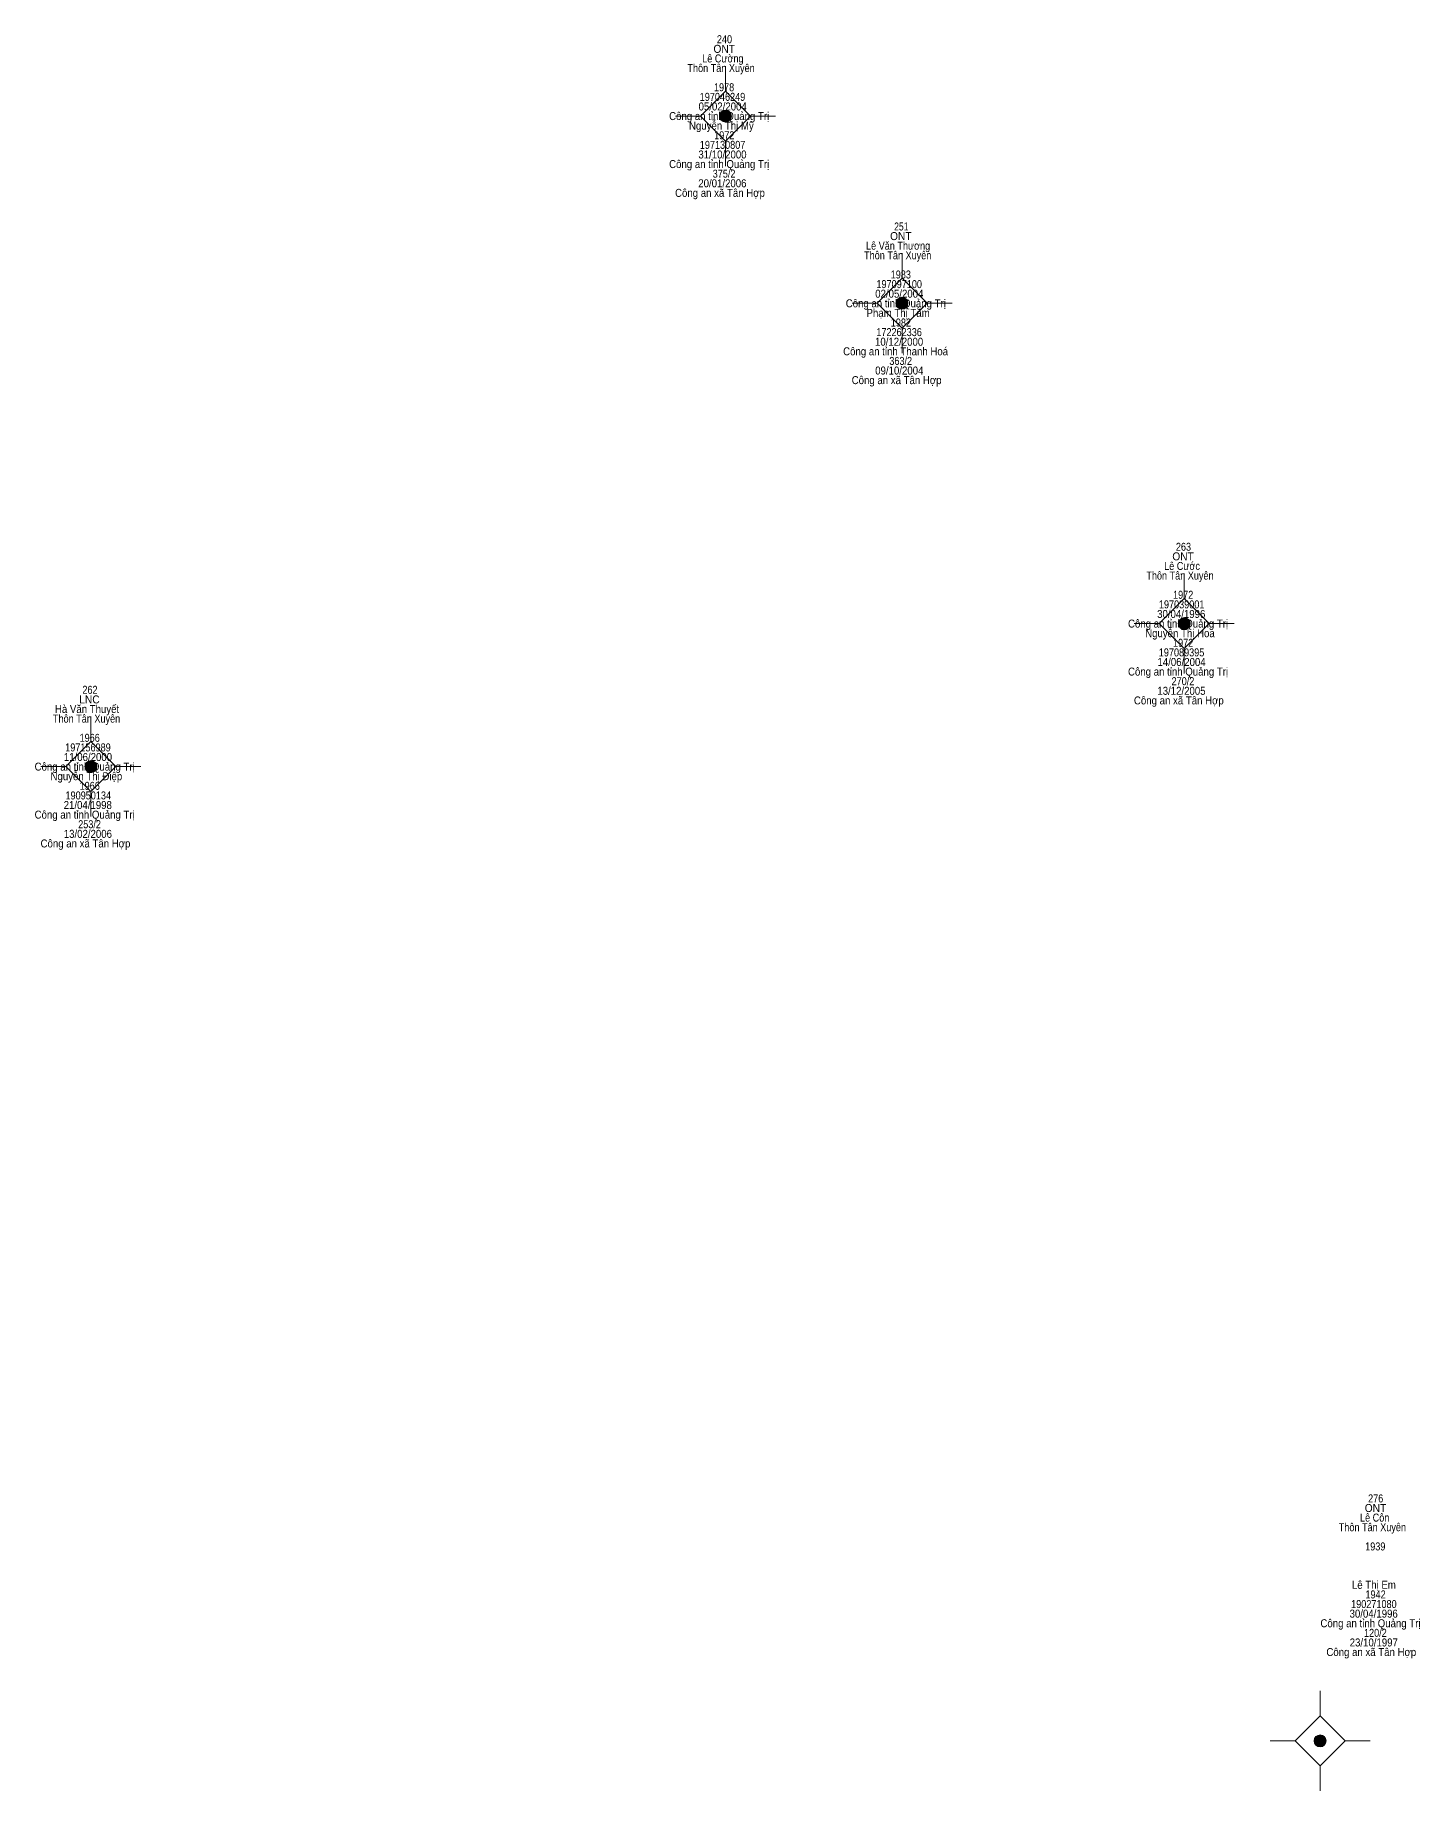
# Model space of a CAD drawing. Header units: metres. Extents: x 550999 to 552168, y 1840994 to 1841978.
# Drawn here: x 551274.2 to 551343.4, y 1841153.6 to 1841241.4 of the extents above; entities that cross this region are included whole.
import ezdxf
from ezdxf.enums import TextEntityAlignment as Align

# ---------------------------------------------------------------- set-up
doc = ezdxf.new("R2010")
doc.units = ezdxf.units.M
doc.header["$LTSCALE"] = 0.16
doc.layers.add('11', color=7, linetype='Continuous', lineweight=13)
doc.layers.add('15', color=7, linetype='Continuous')

msp = doc.modelspace()

# ---------------------------------------------------------------- hatches: boundary and pattern name
at = {"layer": '11'}
for points in [[(551308.9995, 1841237.34, 1), (551308.3995, 1841237.34, 1)], [(551317.8295, 1841227.98, 1), (551317.2295, 1841227.98, 1)], [(551331.9395, 1841211.97, 1), (551331.3395, 1841211.97, 1)], [(551277.2795, 1841204.82, 1), (551276.6795, 1841204.82, 1)], [(551338.7295, 1841156.12, 1), (551338.1295, 1841156.12, 1)]]:
    msp.add_hatch(color=256, dxfattribs=at).paths.add_polyline_path(points)

# ---------------------------------------------------------------- linework, layer by layer
for p, q in [((551308.7, 1841239.84), (551308.7, 1841238.59)), ((551307.45, 1841237.34), (551306.2, 1841237.34)), ((551311.2, 1841237.34), (551309.95, 1841237.34)), ((551308.7, 1841236.09), (551308.7, 1841234.84)), ((551317.53, 1841230.48), (551317.53, 1841229.23)), ((551316.28, 1841227.98), (551315.03, 1841227.98)), ((551320.03, 1841227.98), (551318.78, 1841227.98)), ((551317.53, 1841226.73), (551317.53, 1841225.48)), ((551331.64, 1841214.47), (551331.64, 1841213.22)), ((551330.39, 1841211.97), (551329.14, 1841211.97)), ((551334.14, 1841211.97), (551332.89, 1841211.97)), ((551331.64, 1841210.72), (551331.64, 1841209.47)), ((551276.98, 1841207.32), (551276.98, 1841206.07)), ((551275.73, 1841204.82), (551274.48, 1841204.82)), ((551279.48, 1841204.82), (551278.23, 1841204.82)), ((551276.98, 1841203.57), (551276.98, 1841202.32)), ((551338.43, 1841158.62), (551338.43, 1841157.37)), ((551337.18, 1841156.12), (551335.93, 1841156.12)), ((551340.93, 1841156.12), (551339.68, 1841156.12)), ((551338.43, 1841154.87), (551338.43, 1841153.62))]:
    msp.add_line(p, q, dxfattribs=at)
for points in [[(551308.7, 1841238.59), (551307.45, 1841237.34), (551308.7, 1841236.09), (551309.95, 1841237.34)], [(551317.53, 1841229.23), (551316.28, 1841227.98), (551317.53, 1841226.73), (551318.78, 1841227.98)], [(551331.64, 1841213.22), (551330.39, 1841211.97), (551331.64, 1841210.72), (551332.89, 1841211.97)], [(551276.98, 1841206.07), (551275.73, 1841204.82), (551276.98, 1841203.57), (551278.23, 1841204.82)], [(551338.43, 1841157.37), (551337.18, 1841156.12), (551338.43, 1841154.87), (551339.68, 1841156.12)]]:
    msp.add_lwpolyline(points, close=True, dxfattribs=at)
for centre in [(551308.6995, 1841237.34), (551317.5295, 1841227.98), (551331.6395, 1841211.97), (551276.9795, 1841204.82), (551338.4295, 1841156.12)]:
    msp.add_circle(centre, 0.3, dxfattribs=at)

# ---------------------------------------------------------------- texts
at = {"layer": '15'}
for s, width, p in [('240', 0.85, (551308.655, 1841240.98)), ('Lê Cường', 0.85, (551308.575, 1841240.02)), ('ONT', 0.95, (551308.64, 1841240.5)), ('Thôn Tân Xuyên', 0.85, (551308.485, 1841239.54)), ('1978', 0.85, (551308.635, 1841238.58)), ('05/02/2004', 0.9, (551308.565, 1841237.62)), ('197046249', 0.85, (551308.555, 1841238.1)), ('Công an tỉnh Quảng Trị', 0.9, (551308.39, 1841237.14)), ('Nguyễn Thị Mỹ', 0.9, (551308.5, 1841236.66)), ('197130807', 0.85, (551308.56, 1841235.7)), ('1972', 0.85, (551308.645, 1841236.18)), ('Công an tỉnh Quảng Trị', 0.9, (551308.39, 1841234.74)), ('31/10/2000', 0.9, (551308.555, 1841235.22)), ('375/2', 0.85, (551308.635, 1841234.26)), ('Công an xã Tân Hợp', 0.9, (551308.43, 1841233.3)), ('20/01/2006', 0.9, (551308.55, 1841233.78)), ('251', 0.8, (551317.495, 1841231.62)), ('Lê Văn Thương', 0.85, (551317.335, 1841230.66)), ('ONT', 0.95, (551317.47, 1841231.14)), ('Thôn Tân Xuyên', 0.85, (551317.315, 1841230.18)), ('197097100', 0.85, (551317.39, 1841228.74)), ('1983', 0.85, (551317.47, 1841229.22)), ('Công an tỉnh Quảng Trị', 0.9, (551317.22, 1841227.78)), ('02/05/2004', 0.9, (551317.395, 1841228.26)), ('Phạm Thị Tằm', 0.9, (551317.335, 1841227.3)), ('1982', 0.85, (551317.475, 1841226.82)), ('172262336', 0.85, (551317.385, 1841226.34)), ('Công an tỉnh Thanh Hoá', 0.9, (551317.21, 1841225.38)), ('10/12/2000', 0.9, (551317.385, 1841225.86)), ('09/10/2004', 0.9, (551317.395, 1841224.42)), ('363/2', 0.85, (551317.465, 1841224.9)), ('Công an xã Tân Hợp', 0.9, (551317.26, 1841223.94)), ('263', 0.85, (551331.6, 1841215.61)), ('Lê Cước', 0.85, (551331.53, 1841214.65)), ('ONT', 0.95, (551331.58, 1841215.13)), ('Thôn Tân Xuyên', 0.85, (551331.425, 1841214.17)), ('1972', 0.85, (551331.585, 1841213.21)), ('30/04/1996', 0.9, (551331.49, 1841212.25)), ('197039001', 0.85, (551331.51, 1841212.73)), ('Công an tỉnh Quảng Trị', 0.9, (551331.33, 1841211.77)), ('Nguyễn Thị Hoa', 0.9, (551331.425, 1841211.29)), ('197089395', 0.85, (551331.505, 1841210.33)), ('1972', 0.85, (551331.585, 1841210.81)), ('Công an tỉnh Quảng Trị', 0.9, (551331.33, 1841209.37)), ('14/06/2004', 0.9, (551331.505, 1841209.85)), ('262', 0.85, (551276.935, 1841208.46)), ('13/12/2005', 0.9, (551331.5, 1841208.41)), ('270/2', 0.85, (551331.575, 1841208.89)), ('Hà Văn Thuyết', 0.9, (551276.79, 1841207.5)), ('LNC', 0.95, (551276.91, 1841207.98)), ('Công an xã Tân Hợp', 0.9, (551331.37, 1841207.93)), ('Thôn Tân Xuyên', 0.85, (551276.765, 1841207.02)), ('1966', 0.85, (551276.92, 1841206.06)), ('11/06/2000', 0.9, (551276.835, 1841205.1)), ('197156989', 0.85, (551276.835, 1841205.58)), ('Công an tỉnh Quảng Trị', 0.9, (551276.67, 1841204.62)), ('Nguyễn Thị Điệp', 0.9, (551276.755, 1841204.14)), ('190950134', 0.85, (551276.85, 1841203.18)), ('1966', 0.85, (551276.92, 1841203.66)), ('Công an tỉnh Quảng Trị', 0.9, (551276.67, 1841202.22)), ('21/04/1998', 0.9, (551276.825, 1841202.7)), ('253/2', 0.85, (551276.915, 1841201.74)), ('Công an xã Tân Hợp', 0.9, (551276.71, 1841200.78)), ('13/02/2006', 0.9, (551276.83, 1841201.26)), ('276', 0.85, (551341.21, 1841168.04)), ('ONT', 0.95, (551341.2, 1841167.56)), ('Thôn Tân Xuyên', 0.85, (551341.045, 1841166.6)), ('Lê Côn', 0.85, (551341.16, 1841167.08)), ('1939', 0.85, (551341.19, 1841165.64)), ('Lê Thị Em', 0.9, (551341.12, 1841163.72)), ('190271080', 0.85, (551341.12, 1841162.76)), ('1942', 0.85, (551341.205, 1841163.24)), ('30/04/1996', 0.9, (551341.11, 1841162.28)), ('Công an tỉnh Quảng Trị', 0.9, (551340.95, 1841161.8)), ('120/2', 0.85, (551341.195, 1841161.32)), ('Công an xã Tân Hợp', 0.9, (551340.99, 1841160.36)), ('23/10/1997', 0.9, (551341.115, 1841160.84))]:
    msp.add_text(s, height=0.4, dxfattribs=dict(at, width=width)).set_placement(p, align=Align.CENTER)

doc.saveas('drawing.dxf')
